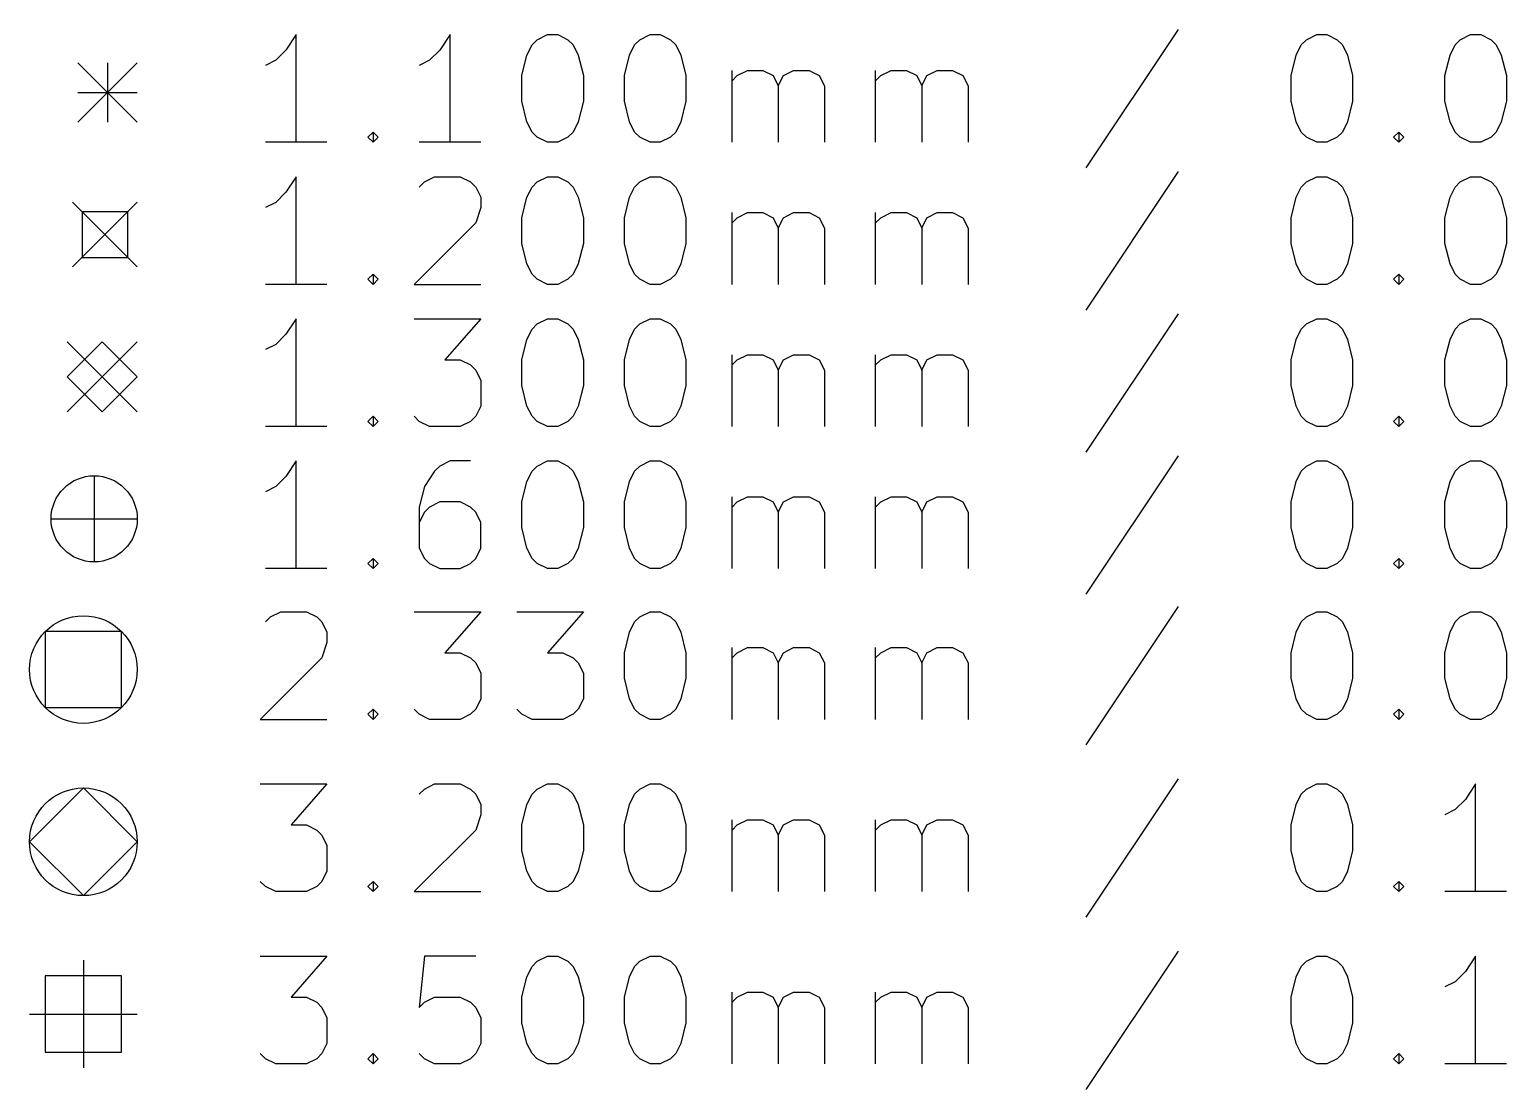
# Model space of a CAD drawing. Extents: x 92 to 190, y -138 to -18.
# Drawn here: x 91.87 to 119.3, y -137.31 to -117.62 of the extents above; entities that cross this region are included whole.
import ezdxf

# ---------------------------------------------------------------- set-up
doc = ezdxf.new("R2010")
doc.units = 0
doc.layers.add('BLACK', color=7, linetype='CONTINUOUS')

msp = doc.modelspace()

# ---------------------------------------------------------------- linework, layer by layer
at = {"layer": 'BLACK', "linetype": 'CONTINUOUS'}
for p, q in [((113.203, -117.62), (111.489, -120.191)), ((96.8224, -117.715), (96.6319, -118.001)), ((96.8224, -119.715), (96.8224, -117.715)), ((99.6795, -117.715), (99.489, -118.001)), ((99.6795, -119.715), (99.6795, -117.715)), ((101.108, -118.096), (101.203, -117.906)), ((101.203, -117.906), (101.299, -117.81)), ((101.299, -117.81), (101.489, -117.715)), ((101.489, -117.715), (101.68, -117.715)), ((101.68, -117.715), (101.87, -117.81)), ((101.87, -117.81), (101.965, -117.906)), ((101.965, -117.906), (102.06, -118.096)), ((103.013, -118.096), (103.108, -117.906)), ((103.108, -117.906), (103.203, -117.81)), ((103.203, -117.81), (103.394, -117.715)), ((103.394, -117.715), (103.584, -117.715)), ((103.584, -117.715), (103.775, -117.81)), ((103.775, -117.81), (103.87, -117.906)), ((103.87, -117.906), (103.965, -118.096)), ((115.394, -118.096), (115.489, -117.906)), ((115.489, -117.906), (115.584, -117.81)), ((115.584, -117.81), (115.775, -117.715)), ((115.775, -117.715), (115.965, -117.715)), ((115.965, -117.715), (116.156, -117.81)), ((116.156, -117.81), (116.251, -117.906)), ((116.251, -117.906), (116.346, -118.096)), ((118.251, -118.096), (118.346, -117.906)), ((118.346, -117.906), (118.441, -117.81)), ((118.441, -117.81), (118.632, -117.715)), ((118.632, -117.715), (118.822, -117.715)), ((118.822, -117.715), (119.013, -117.81)), ((119.013, -117.81), (119.108, -117.906)), ((119.108, -117.906), (119.203, -118.096)), ((96.4414, -118.191), (96.251, -118.287)), ((96.6319, -118.001), (96.4414, -118.191)), ((99.2986, -118.191), (99.1081, -118.287)), ((99.489, -118.001), (99.2986, -118.191)), ((101.013, -118.477), (101.108, -118.096)), ((102.06, -118.096), (102.156, -118.477)), ((102.918, -118.477), (103.013, -118.096)), ((103.965, -118.096), (104.06, -118.477)), ((115.299, -118.477), (115.394, -118.096)), ((116.346, -118.096), (116.441, -118.477)), ((118.156, -118.477), (118.251, -118.096)), ((119.203, -118.096), (119.299, -118.477)), ((92.77, -118.24), (93.87, -119.34)), ((93.87, -118.24), (92.77, -119.34)), ((93.32, -118.24), (93.32, -119.34)), ((101.013, -118.953), (101.013, -118.477)), ((102.156, -118.477), (102.156, -118.953)), ((102.918, -118.953), (102.918, -118.477)), ((104.06, -118.477), (104.06, -118.953)), ((104.918, -119.715), (104.918, -118.382)), ((104.918, -118.572), (105.013, -118.477)), ((105.013, -118.477), (105.203, -118.382)), ((105.203, -118.382), (105.489, -118.382)), ((105.489, -118.382), (105.68, -118.477)), ((105.68, -118.477), (105.775, -118.668)), ((105.775, -118.668), (105.87, -118.477)), ((105.87, -118.477), (106.06, -118.382)), ((106.06, -118.382), (106.346, -118.382)), ((106.346, -118.382), (106.537, -118.477)), ((106.537, -118.477), (106.632, -118.668)), ((107.584, -119.715), (107.584, -118.382)), ((107.584, -118.572), (107.68, -118.477)), ((107.68, -118.477), (107.87, -118.382)), ((107.87, -118.382), (108.156, -118.382)), ((108.156, -118.382), (108.346, -118.477)), ((108.346, -118.477), (108.441, -118.668)), ((108.441, -118.668), (108.537, -118.477)), ((108.537, -118.477), (108.727, -118.382)), ((108.727, -118.382), (109.013, -118.382)), ((109.013, -118.382), (109.203, -118.477)), ((109.203, -118.477), (109.299, -118.668)), ((115.299, -118.953), (115.299, -118.477)), ((116.441, -118.477), (116.441, -118.953)), ((118.156, -118.953), (118.156, -118.477)), ((119.299, -118.477), (119.299, -118.953)), ((105.775, -118.668), (105.775, -119.715)), ((106.632, -118.668), (106.632, -119.715)), ((108.441, -118.668), (108.441, -119.715)), ((109.299, -118.668), (109.299, -119.715)), ((92.77, -118.79), (93.87, -118.79)), ((101.108, -119.334), (101.013, -118.953)), ((102.156, -118.953), (102.06, -119.334)), ((103.013, -119.334), (102.918, -118.953)), ((104.06, -118.953), (103.965, -119.334)), ((115.394, -119.334), (115.299, -118.953)), ((116.441, -118.953), (116.346, -119.334)), ((118.251, -119.334), (118.156, -118.953)), ((119.299, -118.953), (119.203, -119.334)), ((98.1557, -119.62), (98.251, -119.525)), ((98.251, -119.525), (98.3462, -119.62)), ((98.251, -119.525), (98.251, -119.715)), ((101.203, -119.525), (101.108, -119.334)), ((101.299, -119.62), (101.203, -119.525)), ((101.965, -119.525), (101.87, -119.62)), ((102.06, -119.334), (101.965, -119.525)), ((103.108, -119.525), (103.013, -119.334)), ((103.203, -119.62), (103.108, -119.525)), ((103.87, -119.525), (103.775, -119.62)), ((103.965, -119.334), (103.87, -119.525)), ((115.489, -119.525), (115.394, -119.334)), ((115.584, -119.62), (115.489, -119.525)), ((116.251, -119.525), (116.156, -119.62)), ((116.346, -119.334), (116.251, -119.525)), ((117.203, -119.62), (117.299, -119.525)), ((117.299, -119.525), (117.394, -119.62)), ((117.299, -119.525), (117.299, -119.715)), ((118.346, -119.525), (118.251, -119.334)), ((118.441, -119.62), (118.346, -119.525)), ((119.108, -119.525), (119.013, -119.62)), ((119.203, -119.334), (119.108, -119.525)), ((97.3938, -119.715), (96.251, -119.715)), ((98.251, -119.715), (98.1557, -119.62)), ((98.3462, -119.62), (98.251, -119.715)), ((100.251, -119.715), (99.1081, -119.715)), ((101.489, -119.715), (101.299, -119.62)), ((101.68, -119.715), (101.489, -119.715)), ((101.87, -119.62), (101.68, -119.715)), ((103.394, -119.715), (103.203, -119.62)), ((103.584, -119.715), (103.394, -119.715)), ((103.775, -119.62), (103.584, -119.715)), ((115.775, -119.715), (115.584, -119.62)), ((115.965, -119.715), (115.775, -119.715)), ((116.156, -119.62), (115.965, -119.715)), ((117.299, -119.715), (117.203, -119.62)), ((117.394, -119.62), (117.299, -119.715)), ((118.632, -119.715), (118.441, -119.62)), ((118.822, -119.715), (118.632, -119.715)), ((119.013, -119.62), (118.822, -119.715)), ((96.8224, -120.355), (96.6319, -120.641)), ((96.8224, -122.355), (96.8224, -120.355)), ((99.2033, -120.45), (99.3938, -120.355)), ((99.3938, -120.355), (99.87, -120.355)), ((99.87, -120.355), (100.06, -120.45)), ((101.299, -120.45), (101.489, -120.355)), ((101.489, -120.355), (101.68, -120.355)), ((101.68, -120.355), (101.87, -120.45)), ((103.203, -120.45), (103.394, -120.355)), ((103.394, -120.355), (103.584, -120.355)), ((103.584, -120.355), (103.775, -120.45)), ((113.203, -120.26), (111.489, -122.831)), ((115.584, -120.45), (115.775, -120.355)), ((115.775, -120.355), (115.965, -120.355)), ((115.965, -120.355), (116.156, -120.45)), ((118.441, -120.45), (118.632, -120.355)), ((118.632, -120.355), (118.822, -120.355)), ((118.822, -120.355), (119.013, -120.45)), ((96.6319, -120.641), (96.4414, -120.831)), ((99.1081, -120.546), (99.2033, -120.45)), ((100.06, -120.45), (100.156, -120.546)), ((100.156, -120.546), (100.251, -120.736)), ((101.108, -120.736), (101.203, -120.546)), ((101.203, -120.546), (101.299, -120.45)), ((101.87, -120.45), (101.965, -120.546)), ((101.965, -120.546), (102.06, -120.736)), ((103.013, -120.736), (103.108, -120.546)), ((103.108, -120.546), (103.203, -120.45)), ((103.775, -120.45), (103.87, -120.546)), ((103.87, -120.546), (103.965, -120.736)), ((115.394, -120.736), (115.489, -120.546)), ((115.489, -120.546), (115.584, -120.45)), ((116.156, -120.45), (116.251, -120.546)), ((116.251, -120.546), (116.346, -120.736)), ((118.251, -120.736), (118.346, -120.546)), ((118.346, -120.546), (118.441, -120.45)), ((119.013, -120.45), (119.108, -120.546)), ((119.108, -120.546), (119.203, -120.736)), ((92.67, -120.83), (93.87, -122.03)), ((93.87, -120.83), (92.67, -122.03)), ((96.4414, -120.831), (96.251, -120.927)), ((100.251, -120.927), (100.156, -121.212)), ((100.251, -120.736), (100.251, -120.927)), ((101.013, -121.117), (101.108, -120.736)), ((102.06, -120.736), (102.156, -121.117)), ((102.918, -121.117), (103.013, -120.736)), ((103.965, -120.736), (104.06, -121.117)), ((115.299, -121.117), (115.394, -120.736)), ((116.346, -120.736), (116.441, -121.117)), ((118.156, -121.117), (118.251, -120.736)), ((119.203, -120.736), (119.299, -121.117)), ((93.6943, -121.006), (92.8457, -121.006)), ((92.8457, -121.006), (92.8457, -121.854)), ((93.6943, -121.854), (93.6943, -121.006)), ((100.156, -121.212), (99.0129, -122.355)), ((101.013, -121.593), (101.013, -121.117)), ((102.156, -121.117), (102.156, -121.593)), ((102.918, -121.593), (102.918, -121.117)), ((104.06, -121.117), (104.06, -121.593)), ((104.918, -122.355), (104.918, -121.022)), ((104.918, -121.212), (105.013, -121.117)), ((105.013, -121.117), (105.203, -121.022)), ((105.203, -121.022), (105.489, -121.022)), ((105.489, -121.022), (105.68, -121.117)), ((105.68, -121.117), (105.775, -121.308)), ((105.775, -121.308), (105.87, -121.117)), ((105.87, -121.117), (106.06, -121.022)), ((106.06, -121.022), (106.346, -121.022)), ((106.346, -121.022), (106.537, -121.117)), ((106.537, -121.117), (106.632, -121.308)), ((107.584, -122.355), (107.584, -121.022)), ((107.584, -121.212), (107.68, -121.117)), ((107.68, -121.117), (107.87, -121.022)), ((107.87, -121.022), (108.156, -121.022)), ((108.156, -121.022), (108.346, -121.117)), ((108.346, -121.117), (108.441, -121.308)), ((108.441, -121.308), (108.537, -121.117)), ((108.537, -121.117), (108.727, -121.022)), ((108.727, -121.022), (109.013, -121.022)), ((109.013, -121.022), (109.203, -121.117)), ((109.203, -121.117), (109.299, -121.308)), ((115.299, -121.593), (115.299, -121.117)), ((116.441, -121.117), (116.441, -121.593)), ((118.156, -121.593), (118.156, -121.117)), ((119.299, -121.117), (119.299, -121.593)), ((105.775, -121.308), (105.775, -122.355)), ((106.632, -121.308), (106.632, -122.355)), ((108.441, -121.308), (108.441, -122.355)), ((109.299, -121.308), (109.299, -122.355)), ((101.108, -121.974), (101.013, -121.593)), ((102.156, -121.593), (102.06, -121.974)), ((103.013, -121.974), (102.918, -121.593)), ((104.06, -121.593), (103.965, -121.974)), ((115.394, -121.974), (115.299, -121.593)), ((116.441, -121.593), (116.346, -121.974)), ((118.251, -121.974), (118.156, -121.593)), ((119.299, -121.593), (119.203, -121.974)), ((92.8457, -121.854), (93.6943, -121.854)), ((101.203, -122.165), (101.108, -121.974)), ((102.06, -121.974), (101.965, -122.165)), ((103.108, -122.165), (103.013, -121.974)), ((103.965, -121.974), (103.87, -122.165)), ((115.489, -122.165), (115.394, -121.974)), ((116.346, -121.974), (116.251, -122.165)), ((118.346, -122.165), (118.251, -121.974)), ((119.203, -121.974), (119.108, -122.165)), ((98.1557, -122.26), (98.251, -122.165)), ((98.251, -122.355), (98.1557, -122.26)), ((98.251, -122.165), (98.3462, -122.26)), ((98.251, -122.165), (98.251, -122.355)), ((98.3462, -122.26), (98.251, -122.355)), ((101.299, -122.26), (101.203, -122.165)), ((101.489, -122.355), (101.299, -122.26)), ((101.87, -122.26), (101.68, -122.355)), ((101.965, -122.165), (101.87, -122.26)), ((103.203, -122.26), (103.108, -122.165)), ((103.394, -122.355), (103.203, -122.26)), ((103.775, -122.26), (103.584, -122.355)), ((103.87, -122.165), (103.775, -122.26)), ((115.584, -122.26), (115.489, -122.165)), ((115.775, -122.355), (115.584, -122.26)), ((116.156, -122.26), (115.965, -122.355)), ((116.251, -122.165), (116.156, -122.26)), ((117.203, -122.26), (117.299, -122.165)), ((117.299, -122.355), (117.203, -122.26)), ((117.299, -122.165), (117.394, -122.26)), ((117.299, -122.165), (117.299, -122.355)), ((117.394, -122.26), (117.299, -122.355)), ((118.441, -122.26), (118.346, -122.165)), ((118.632, -122.355), (118.441, -122.26)), ((119.013, -122.26), (118.822, -122.355)), ((119.108, -122.165), (119.013, -122.26)), ((97.3938, -122.355), (96.251, -122.355)), ((99.0129, -122.355), (100.251, -122.355)), ((101.68, -122.355), (101.489, -122.355)), ((103.584, -122.355), (103.394, -122.355)), ((115.965, -122.355), (115.775, -122.355)), ((118.822, -122.355), (118.632, -122.355)), ((96.8224, -122.995), (96.6319, -123.281)), ((96.8224, -124.995), (96.8224, -122.995)), ((99.0129, -122.995), (100.251, -122.995)), ((100.251, -122.995), (99.5843, -123.757)), ((101.203, -123.186), (101.299, -123.09)), ((101.299, -123.09), (101.489, -122.995)), ((101.489, -122.995), (101.68, -122.995)), ((101.68, -122.995), (101.87, -123.09)), ((101.87, -123.09), (101.965, -123.186)), ((103.108, -123.186), (103.203, -123.09)), ((103.203, -123.09), (103.394, -122.995)), ((103.394, -122.995), (103.584, -122.995)), ((103.584, -122.995), (103.775, -123.09)), ((103.775, -123.09), (103.87, -123.186)), ((113.203, -122.9), (111.489, -125.471)), ((115.489, -123.186), (115.584, -123.09)), ((115.584, -123.09), (115.775, -122.995)), ((115.775, -122.995), (115.965, -122.995)), ((115.965, -122.995), (116.156, -123.09)), ((116.156, -123.09), (116.251, -123.186)), ((118.346, -123.186), (118.441, -123.09)), ((118.441, -123.09), (118.632, -122.995)), ((118.632, -122.995), (118.822, -122.995)), ((118.822, -122.995), (119.013, -123.09)), ((119.013, -123.09), (119.108, -123.186)), ((92.57, -123.42), (93.87, -124.72)), ((93.87, -123.42), (92.57, -124.72)), ((93.22, -123.42), (92.57, -124.07)), ((93.87, -124.07), (93.22, -123.42)), ((96.6319, -123.281), (96.4414, -123.471)), ((101.013, -123.757), (101.108, -123.376)), ((101.108, -123.376), (101.203, -123.186)), ((101.965, -123.186), (102.06, -123.376)), ((102.06, -123.376), (102.156, -123.757)), ((102.918, -123.757), (103.013, -123.376)), ((103.013, -123.376), (103.108, -123.186)), ((103.87, -123.186), (103.965, -123.376)), ((103.965, -123.376), (104.06, -123.757)), ((115.299, -123.757), (115.394, -123.376)), ((115.394, -123.376), (115.489, -123.186)), ((116.251, -123.186), (116.346, -123.376)), ((116.346, -123.376), (116.441, -123.757)), ((118.156, -123.757), (118.251, -123.376)), ((118.251, -123.376), (118.346, -123.186)), ((119.108, -123.186), (119.203, -123.376)), ((119.203, -123.376), (119.299, -123.757)), ((96.4414, -123.471), (96.251, -123.567)), ((104.918, -124.995), (104.918, -123.662)), ((105.013, -123.757), (105.203, -123.662)), ((105.203, -123.662), (105.489, -123.662)), ((105.489, -123.662), (105.68, -123.757)), ((105.87, -123.757), (106.06, -123.662)), ((106.06, -123.662), (106.346, -123.662)), ((106.346, -123.662), (106.537, -123.757)), ((107.584, -124.995), (107.584, -123.662)), ((107.68, -123.757), (107.87, -123.662)), ((107.87, -123.662), (108.156, -123.662)), ((108.156, -123.662), (108.346, -123.757)), ((108.537, -123.757), (108.727, -123.662)), ((108.727, -123.662), (109.013, -123.662)), ((109.013, -123.662), (109.203, -123.757)), ((99.5843, -123.757), (99.87, -123.757)), ((99.87, -123.757), (100.06, -123.852)), ((100.06, -123.852), (100.156, -123.948)), ((100.156, -123.948), (100.251, -124.138)), ((101.013, -124.233), (101.013, -123.757)), ((102.156, -123.757), (102.156, -124.233)), ((102.918, -124.233), (102.918, -123.757)), ((104.06, -123.757), (104.06, -124.233)), ((104.918, -123.852), (105.013, -123.757)), ((105.68, -123.757), (105.775, -123.948)), ((105.775, -123.948), (105.87, -123.757)), ((105.775, -123.948), (105.775, -124.995)), ((106.537, -123.757), (106.632, -123.948)), ((106.632, -123.948), (106.632, -124.995)), ((107.584, -123.852), (107.68, -123.757)), ((108.346, -123.757), (108.441, -123.948)), ((108.441, -123.948), (108.537, -123.757)), ((108.441, -123.948), (108.441, -124.995)), ((109.203, -123.757), (109.299, -123.948)), ((109.299, -123.948), (109.299, -124.995)), ((115.299, -124.233), (115.299, -123.757)), ((116.441, -123.757), (116.441, -124.233)), ((118.156, -124.233), (118.156, -123.757)), ((119.299, -123.757), (119.299, -124.233)), ((92.57, -124.07), (93.22, -124.72)), ((93.22, -124.72), (93.87, -124.07)), ((100.251, -124.138), (100.251, -124.614)), ((101.108, -124.614), (101.013, -124.233)), ((102.156, -124.233), (102.06, -124.614)), ((103.013, -124.614), (102.918, -124.233)), ((104.06, -124.233), (103.965, -124.614)), ((115.394, -124.614), (115.299, -124.233)), ((116.441, -124.233), (116.346, -124.614)), ((118.251, -124.614), (118.156, -124.233)), ((119.299, -124.233), (119.203, -124.614)), ((100.251, -124.614), (100.156, -124.805)), ((101.203, -124.805), (101.108, -124.614)), ((102.06, -124.614), (101.965, -124.805)), ((103.108, -124.805), (103.013, -124.614)), ((103.965, -124.614), (103.87, -124.805)), ((115.489, -124.805), (115.394, -124.614)), ((116.346, -124.614), (116.251, -124.805)), ((118.346, -124.805), (118.251, -124.614)), ((119.203, -124.614), (119.108, -124.805)), ((97.3938, -124.995), (96.251, -124.995)), ((98.1557, -124.9), (98.251, -124.805)), ((98.251, -124.995), (98.1557, -124.9)), ((98.251, -124.805), (98.3462, -124.9)), ((98.251, -124.805), (98.251, -124.995)), ((98.3462, -124.9), (98.251, -124.995)), ((99.1081, -124.9), (99.0129, -124.805)), ((99.2986, -124.995), (99.1081, -124.9)), ((99.87, -124.995), (99.2986, -124.995)), ((100.06, -124.9), (99.87, -124.995)), ((100.156, -124.805), (100.06, -124.9)), ((101.299, -124.9), (101.203, -124.805)), ((101.489, -124.995), (101.299, -124.9)), ((101.68, -124.995), (101.489, -124.995)), ((101.87, -124.9), (101.68, -124.995)), ((101.965, -124.805), (101.87, -124.9)), ((103.203, -124.9), (103.108, -124.805)), ((103.394, -124.995), (103.203, -124.9)), ((103.584, -124.995), (103.394, -124.995)), ((103.775, -124.9), (103.584, -124.995)), ((103.87, -124.805), (103.775, -124.9)), ((115.584, -124.9), (115.489, -124.805)), ((115.775, -124.995), (115.584, -124.9)), ((115.965, -124.995), (115.775, -124.995)), ((116.156, -124.9), (115.965, -124.995)), ((116.251, -124.805), (116.156, -124.9)), ((117.203, -124.9), (117.299, -124.805)), ((117.299, -124.995), (117.203, -124.9)), ((117.299, -124.805), (117.394, -124.9)), ((117.299, -124.805), (117.299, -124.995)), ((117.394, -124.9), (117.299, -124.995)), ((118.441, -124.9), (118.346, -124.805)), ((118.632, -124.995), (118.441, -124.9)), ((118.822, -124.995), (118.632, -124.995)), ((119.013, -124.9), (118.822, -124.995)), ((119.108, -124.805), (119.013, -124.9)), ((113.203, -125.54), (111.489, -128.111)), ((96.8224, -125.635), (96.6319, -125.921)), ((96.8224, -127.635), (96.8224, -125.635)), ((99.3938, -125.826), (99.2033, -126.111)), ((99.489, -125.73), (99.3938, -125.826)), ((99.6795, -125.635), (99.489, -125.73)), ((100.06, -125.635), (99.6795, -125.635)), ((101.108, -126.016), (101.203, -125.826)), ((101.203, -125.826), (101.299, -125.73)), ((101.299, -125.73), (101.489, -125.635)), ((101.489, -125.635), (101.68, -125.635)), ((101.68, -125.635), (101.87, -125.73)), ((101.87, -125.73), (101.965, -125.826)), ((101.965, -125.826), (102.06, -126.016)), ((103.013, -126.016), (103.108, -125.826)), ((103.108, -125.826), (103.203, -125.73)), ((103.203, -125.73), (103.394, -125.635)), ((103.394, -125.635), (103.584, -125.635)), ((103.584, -125.635), (103.775, -125.73)), ((103.775, -125.73), (103.87, -125.826)), ((103.87, -125.826), (103.965, -126.016)), ((115.394, -126.016), (115.489, -125.826)), ((115.489, -125.826), (115.584, -125.73)), ((115.584, -125.73), (115.775, -125.635)), ((115.775, -125.635), (115.965, -125.635)), ((115.965, -125.635), (116.156, -125.73)), ((116.156, -125.73), (116.251, -125.826)), ((116.251, -125.826), (116.346, -126.016)), ((118.251, -126.016), (118.346, -125.826)), ((118.346, -125.826), (118.441, -125.73)), ((118.441, -125.73), (118.632, -125.635)), ((118.632, -125.635), (118.822, -125.635)), ((118.822, -125.635), (119.013, -125.73)), ((119.013, -125.73), (119.108, -125.826)), ((119.108, -125.826), (119.203, -126.016)), ((93.07, -125.91), (93.07, -127.51)), ((96.4414, -126.111), (96.251, -126.207)), ((96.6319, -125.921), (96.4414, -126.111)), ((99.2033, -126.111), (99.1081, -126.492)), ((101.013, -126.397), (101.108, -126.016)), ((102.06, -126.016), (102.156, -126.397)), ((102.918, -126.397), (103.013, -126.016)), ((103.965, -126.016), (104.06, -126.397)), ((115.299, -126.397), (115.394, -126.016)), ((116.346, -126.016), (116.441, -126.397)), ((118.156, -126.397), (118.251, -126.016)), ((119.203, -126.016), (119.299, -126.397)), ((99.489, -126.397), (99.2986, -126.492)), ((99.87, -126.397), (99.489, -126.397)), ((100.06, -126.492), (99.87, -126.397)), ((101.013, -126.873), (101.013, -126.397)), ((102.156, -126.397), (102.156, -126.873)), ((102.918, -126.873), (102.918, -126.397)), ((104.06, -126.397), (104.06, -126.873)), ((104.918, -127.635), (104.918, -126.302)), ((104.918, -126.492), (105.013, -126.397)), ((105.013, -126.397), (105.203, -126.302)), ((105.203, -126.302), (105.489, -126.302)), ((105.489, -126.302), (105.68, -126.397)), ((105.68, -126.397), (105.775, -126.588)), ((105.775, -126.588), (105.87, -126.397)), ((105.87, -126.397), (106.06, -126.302)), ((106.06, -126.302), (106.346, -126.302)), ((106.346, -126.302), (106.537, -126.397)), ((106.537, -126.397), (106.632, -126.588)), ((107.584, -127.635), (107.584, -126.302)), ((107.584, -126.492), (107.68, -126.397)), ((107.68, -126.397), (107.87, -126.302)), ((107.87, -126.302), (108.156, -126.302)), ((108.156, -126.302), (108.346, -126.397)), ((108.346, -126.397), (108.441, -126.588)), ((108.441, -126.588), (108.537, -126.397)), ((108.537, -126.397), (108.727, -126.302)), ((108.727, -126.302), (109.013, -126.302)), ((109.013, -126.302), (109.203, -126.397)), ((109.203, -126.397), (109.299, -126.588)), ((115.299, -126.873), (115.299, -126.397)), ((116.441, -126.397), (116.441, -126.873)), ((118.156, -126.873), (118.156, -126.397)), ((119.299, -126.397), (119.299, -126.873)), ((92.27, -126.71), (93.87, -126.71)), ((99.1081, -126.492), (99.1081, -127.254)), ((99.2033, -126.588), (99.1081, -126.778)), ((99.2986, -126.492), (99.2033, -126.588)), ((100.156, -126.588), (100.06, -126.492)), ((100.251, -126.778), (100.156, -126.588)), ((105.775, -126.588), (105.775, -127.635)), ((106.632, -126.588), (106.632, -127.635)), ((108.441, -126.588), (108.441, -127.635)), ((109.299, -126.588), (109.299, -127.635)), ((100.251, -127.254), (100.251, -126.778)), ((101.108, -127.254), (101.013, -126.873)), ((102.156, -126.873), (102.06, -127.254)), ((103.013, -127.254), (102.918, -126.873)), ((104.06, -126.873), (103.965, -127.254)), ((115.394, -127.254), (115.299, -126.873)), ((116.441, -126.873), (116.346, -127.254)), ((118.251, -127.254), (118.156, -126.873)), ((119.299, -126.873), (119.203, -127.254)), ((99.1081, -127.254), (99.2033, -127.445)), ((100.156, -127.445), (100.251, -127.254)), ((101.203, -127.445), (101.108, -127.254)), ((102.06, -127.254), (101.965, -127.445)), ((103.108, -127.445), (103.013, -127.254)), ((103.965, -127.254), (103.87, -127.445)), ((115.489, -127.445), (115.394, -127.254)), ((116.346, -127.254), (116.251, -127.445)), ((118.346, -127.445), (118.251, -127.254)), ((119.203, -127.254), (119.108, -127.445)), ((98.1557, -127.54), (98.251, -127.445)), ((98.251, -127.635), (98.1557, -127.54)), ((98.251, -127.445), (98.3462, -127.54)), ((98.251, -127.445), (98.251, -127.635)), ((98.3462, -127.54), (98.251, -127.635)), ((99.2033, -127.445), (99.2986, -127.54)), ((99.2986, -127.54), (99.489, -127.635)), ((99.87, -127.635), (100.06, -127.54)), ((100.06, -127.54), (100.156, -127.445)), ((101.299, -127.54), (101.203, -127.445)), ((101.489, -127.635), (101.299, -127.54)), ((101.87, -127.54), (101.68, -127.635)), ((101.965, -127.445), (101.87, -127.54)), ((103.203, -127.54), (103.108, -127.445)), ((103.394, -127.635), (103.203, -127.54)), ((103.775, -127.54), (103.584, -127.635)), ((103.87, -127.445), (103.775, -127.54)), ((115.584, -127.54), (115.489, -127.445)), ((115.775, -127.635), (115.584, -127.54)), ((116.156, -127.54), (115.965, -127.635)), ((116.251, -127.445), (116.156, -127.54)), ((117.203, -127.54), (117.299, -127.445)), ((117.299, -127.635), (117.203, -127.54)), ((117.299, -127.445), (117.394, -127.54)), ((117.299, -127.445), (117.299, -127.635)), ((117.394, -127.54), (117.299, -127.635)), ((118.441, -127.54), (118.346, -127.445)), ((118.632, -127.635), (118.441, -127.54)), ((119.013, -127.54), (118.822, -127.635)), ((119.108, -127.445), (119.013, -127.54)), ((97.3938, -127.635), (96.251, -127.635)), ((99.489, -127.635), (99.87, -127.635)), ((101.68, -127.635), (101.489, -127.635)), ((103.584, -127.635), (103.394, -127.635)), ((115.965, -127.635), (115.775, -127.635)), ((118.822, -127.635), (118.632, -127.635)), ((113.203, -128.34), (111.489, -130.911)), ((96.251, -128.626), (96.3462, -128.53)), ((96.3462, -128.53), (96.5367, -128.435)), ((96.5367, -128.435), (97.0129, -128.435)), ((97.0129, -128.435), (97.2033, -128.53)), ((97.2033, -128.53), (97.2986, -128.626)), ((97.2986, -128.626), (97.3938, -128.816)), ((99.0129, -128.435), (100.251, -128.435)), ((100.251, -128.435), (99.5843, -129.197)), ((100.918, -128.435), (102.156, -128.435)), ((102.156, -128.435), (101.489, -129.197)), ((103.013, -128.816), (103.108, -128.626)), ((103.108, -128.626), (103.203, -128.53)), ((103.203, -128.53), (103.394, -128.435)), ((103.394, -128.435), (103.584, -128.435)), ((103.584, -128.435), (103.775, -128.53)), ((103.775, -128.53), (103.87, -128.626)), ((103.87, -128.626), (103.965, -128.816)), ((115.394, -128.816), (115.489, -128.626)), ((115.489, -128.626), (115.584, -128.53)), ((115.584, -128.53), (115.775, -128.435)), ((115.775, -128.435), (115.965, -128.435)), ((115.965, -128.435), (116.156, -128.53)), ((116.156, -128.53), (116.251, -128.626)), ((116.251, -128.626), (116.346, -128.816)), ((118.251, -128.816), (118.346, -128.626)), ((118.346, -128.626), (118.441, -128.53)), ((118.441, -128.53), (118.632, -128.435)), ((118.632, -128.435), (118.822, -128.435)), ((118.822, -128.435), (119.013, -128.53)), ((119.013, -128.53), (119.108, -128.626)), ((119.108, -128.626), (119.203, -128.816)), ((93.5771, -128.803), (92.1629, -128.803)), ((92.1629, -128.803), (92.1629, -130.217)), ((93.5771, -130.217), (93.5771, -128.803)), ((97.3938, -128.816), (97.3938, -129.007)), ((102.918, -129.197), (103.013, -128.816)), ((103.965, -128.816), (104.06, -129.197)), ((115.299, -129.197), (115.394, -128.816)), ((116.346, -128.816), (116.441, -129.197)), ((118.156, -129.197), (118.251, -128.816)), ((119.203, -128.816), (119.299, -129.197)), ((97.3938, -129.007), (97.2986, -129.292)), ((104.918, -130.435), (104.918, -129.102)), ((105.013, -129.197), (105.203, -129.102)), ((105.203, -129.102), (105.489, -129.102)), ((105.489, -129.102), (105.68, -129.197)), ((105.87, -129.197), (106.06, -129.102)), ((106.06, -129.102), (106.346, -129.102)), ((106.346, -129.102), (106.537, -129.197)), ((107.584, -130.435), (107.584, -129.102)), ((107.68, -129.197), (107.87, -129.102)), ((107.87, -129.102), (108.156, -129.102)), ((108.156, -129.102), (108.346, -129.197)), ((108.537, -129.197), (108.727, -129.102)), ((108.727, -129.102), (109.013, -129.102)), ((109.013, -129.102), (109.203, -129.197)), ((97.2986, -129.292), (96.1557, -130.435)), ((99.5843, -129.197), (99.87, -129.197)), ((99.87, -129.197), (100.06, -129.292)), ((100.06, -129.292), (100.156, -129.388)), ((100.156, -129.388), (100.251, -129.578)), ((101.489, -129.197), (101.775, -129.197)), ((101.775, -129.197), (101.965, -129.292)), ((101.965, -129.292), (102.06, -129.388)), ((102.06, -129.388), (102.156, -129.578)), ((102.918, -129.673), (102.918, -129.197)), ((104.06, -129.197), (104.06, -129.673)), ((104.918, -129.292), (105.013, -129.197)), ((105.68, -129.197), (105.775, -129.388)), ((105.775, -129.388), (105.87, -129.197)), ((105.775, -129.388), (105.775, -130.435)), ((106.537, -129.197), (106.632, -129.388)), ((106.632, -129.388), (106.632, -130.435)), ((107.584, -129.292), (107.68, -129.197)), ((108.346, -129.197), (108.441, -129.388)), ((108.441, -129.388), (108.537, -129.197)), ((108.441, -129.388), (108.441, -130.435)), ((109.203, -129.197), (109.299, -129.388)), ((109.299, -129.388), (109.299, -130.435)), ((115.299, -129.673), (115.299, -129.197)), ((116.441, -129.197), (116.441, -129.673)), ((118.156, -129.673), (118.156, -129.197)), ((119.299, -129.197), (119.299, -129.673)), ((100.251, -129.578), (100.251, -130.054)), ((102.156, -129.578), (102.156, -130.054)), ((103.013, -130.054), (102.918, -129.673)), ((104.06, -129.673), (103.965, -130.054)), ((115.394, -130.054), (115.299, -129.673)), ((116.441, -129.673), (116.346, -130.054)), ((118.251, -130.054), (118.156, -129.673)), ((119.299, -129.673), (119.203, -130.054)), ((92.1629, -130.217), (93.5771, -130.217)), ((98.1557, -130.34), (98.251, -130.245)), ((98.251, -130.245), (98.3462, -130.34)), ((98.251, -130.245), (98.251, -130.435)), ((99.1081, -130.34), (99.0129, -130.245)), ((100.156, -130.245), (100.06, -130.34)), ((100.251, -130.054), (100.156, -130.245)), ((101.013, -130.34), (100.918, -130.245)), ((102.06, -130.245), (101.965, -130.34)), ((102.156, -130.054), (102.06, -130.245)), ((103.108, -130.245), (103.013, -130.054)), ((103.203, -130.34), (103.108, -130.245)), ((103.87, -130.245), (103.775, -130.34)), ((103.965, -130.054), (103.87, -130.245)), ((115.489, -130.245), (115.394, -130.054)), ((115.584, -130.34), (115.489, -130.245)), ((116.251, -130.245), (116.156, -130.34)), ((116.346, -130.054), (116.251, -130.245)), ((117.203, -130.34), (117.299, -130.245)), ((117.299, -130.245), (117.394, -130.34)), ((117.299, -130.245), (117.299, -130.435)), ((118.346, -130.245), (118.251, -130.054)), ((118.441, -130.34), (118.346, -130.245)), ((119.108, -130.245), (119.013, -130.34)), ((119.203, -130.054), (119.108, -130.245)), ((96.1557, -130.435), (97.3938, -130.435)), ((98.251, -130.435), (98.1557, -130.34)), ((98.3462, -130.34), (98.251, -130.435)), ((99.2986, -130.435), (99.1081, -130.34)), ((99.87, -130.435), (99.2986, -130.435)), ((100.06, -130.34), (99.87, -130.435)), ((101.203, -130.435), (101.013, -130.34)), ((101.775, -130.435), (101.203, -130.435)), ((101.965, -130.34), (101.775, -130.435)), ((103.394, -130.435), (103.203, -130.34)), ((103.584, -130.435), (103.394, -130.435)), ((103.775, -130.34), (103.584, -130.435)), ((115.775, -130.435), (115.584, -130.34)), ((115.965, -130.435), (115.775, -130.435)), ((116.156, -130.34), (115.965, -130.435)), ((117.299, -130.435), (117.203, -130.34)), ((117.394, -130.34), (117.299, -130.435)), ((118.632, -130.435), (118.441, -130.34)), ((118.822, -130.435), (118.632, -130.435)), ((119.013, -130.34), (118.822, -130.435)), ((96.1557, -131.635), (97.3938, -131.635)), ((97.3938, -131.635), (96.7271, -132.397)), ((99.2033, -131.73), (99.3938, -131.635)), ((99.3938, -131.635), (99.87, -131.635)), ((99.87, -131.635), (100.06, -131.73)), ((101.299, -131.73), (101.489, -131.635)), ((101.489, -131.635), (101.68, -131.635)), ((101.68, -131.635), (101.87, -131.73)), ((103.203, -131.73), (103.394, -131.635)), ((103.394, -131.635), (103.584, -131.635)), ((103.584, -131.635), (103.775, -131.73)), ((113.203, -131.54), (111.489, -134.111)), ((115.584, -131.73), (115.775, -131.635)), ((115.775, -131.635), (115.965, -131.635)), ((115.965, -131.635), (116.156, -131.73)), ((118.727, -131.635), (118.537, -131.921)), ((118.727, -133.635), (118.727, -131.635)), ((92.87, -131.71), (91.87, -132.71)), ((93.87, -132.71), (92.87, -131.71)), ((99.1081, -131.826), (99.2033, -131.73)), ((100.06, -131.73), (100.156, -131.826)), ((100.156, -131.826), (100.251, -132.016)), ((101.108, -132.016), (101.203, -131.826)), ((101.203, -131.826), (101.299, -131.73)), ((101.87, -131.73), (101.965, -131.826)), ((101.965, -131.826), (102.06, -132.016)), ((103.013, -132.016), (103.108, -131.826)), ((103.108, -131.826), (103.203, -131.73)), ((103.775, -131.73), (103.87, -131.826)), ((103.87, -131.826), (103.965, -132.016)), ((115.394, -132.016), (115.489, -131.826)), ((115.489, -131.826), (115.584, -131.73)), ((116.156, -131.73), (116.251, -131.826)), ((116.251, -131.826), (116.346, -132.016)), ((118.537, -131.921), (118.346, -132.111)), ((100.251, -132.207), (100.156, -132.492)), ((100.251, -132.016), (100.251, -132.207)), ((101.013, -132.397), (101.108, -132.016)), ((102.06, -132.016), (102.156, -132.397)), ((102.918, -132.397), (103.013, -132.016)), ((103.965, -132.016), (104.06, -132.397)), ((115.299, -132.397), (115.394, -132.016)), ((116.346, -132.016), (116.441, -132.397)), ((118.346, -132.111), (118.156, -132.207)), ((96.7271, -132.397), (97.0129, -132.397)), ((97.0129, -132.397), (97.2033, -132.492)), ((101.013, -132.873), (101.013, -132.397)), ((102.156, -132.397), (102.156, -132.873)), ((102.918, -132.873), (102.918, -132.397)), ((104.06, -132.397), (104.06, -132.873)), ((104.918, -133.635), (104.918, -132.302)), ((104.918, -132.492), (105.013, -132.397)), ((105.013, -132.397), (105.203, -132.302)), ((105.203, -132.302), (105.489, -132.302)), ((105.489, -132.302), (105.68, -132.397)), ((105.68, -132.397), (105.775, -132.588)), ((105.775, -132.588), (105.87, -132.397)), ((105.87, -132.397), (106.06, -132.302)), ((106.06, -132.302), (106.346, -132.302)), ((106.346, -132.302), (106.537, -132.397)), ((106.537, -132.397), (106.632, -132.588)), ((107.584, -133.635), (107.584, -132.302)), ((107.584, -132.492), (107.68, -132.397)), ((107.68, -132.397), (107.87, -132.302)), ((107.87, -132.302), (108.156, -132.302)), ((108.156, -132.302), (108.346, -132.397)), ((108.346, -132.397), (108.441, -132.588)), ((108.441, -132.588), (108.537, -132.397)), ((108.537, -132.397), (108.727, -132.302)), ((108.727, -132.302), (109.013, -132.302)), ((109.013, -132.302), (109.203, -132.397)), ((109.203, -132.397), (109.299, -132.588)), ((115.299, -132.873), (115.299, -132.397)), ((116.441, -132.397), (116.441, -132.873)), ((91.87, -132.71), (92.87, -133.71)), ((92.87, -133.71), (93.87, -132.71)), ((97.2033, -132.492), (97.2986, -132.588)), ((97.2986, -132.588), (97.3938, -132.778)), ((100.156, -132.492), (99.0129, -133.635)), ((105.775, -132.588), (105.775, -133.635)), ((106.632, -132.588), (106.632, -133.635)), ((108.441, -132.588), (108.441, -133.635)), ((109.299, -132.588), (109.299, -133.635)), ((97.3938, -132.778), (97.3938, -133.254)), ((101.108, -133.254), (101.013, -132.873)), ((102.156, -132.873), (102.06, -133.254)), ((103.013, -133.254), (102.918, -132.873)), ((104.06, -132.873), (103.965, -133.254)), ((115.394, -133.254), (115.299, -132.873)), ((116.441, -132.873), (116.346, -133.254)), ((97.3938, -133.254), (97.2986, -133.445)), ((101.203, -133.445), (101.108, -133.254)), ((102.06, -133.254), (101.965, -133.445)), ((103.108, -133.445), (103.013, -133.254)), ((103.965, -133.254), (103.87, -133.445)), ((115.489, -133.445), (115.394, -133.254)), ((116.346, -133.254), (116.251, -133.445)), ((96.251, -133.54), (96.1557, -133.445)), ((96.4414, -133.635), (96.251, -133.54)), ((97.2033, -133.54), (97.0129, -133.635)), ((97.2986, -133.445), (97.2033, -133.54)), ((98.1557, -133.54), (98.251, -133.445)), ((98.251, -133.635), (98.1557, -133.54)), ((98.251, -133.445), (98.3462, -133.54)), ((98.251, -133.445), (98.251, -133.635)), ((98.3462, -133.54), (98.251, -133.635)), ((101.299, -133.54), (101.203, -133.445)), ((101.489, -133.635), (101.299, -133.54)), ((101.87, -133.54), (101.68, -133.635)), ((101.965, -133.445), (101.87, -133.54)), ((103.203, -133.54), (103.108, -133.445)), ((103.394, -133.635), (103.203, -133.54)), ((103.775, -133.54), (103.584, -133.635)), ((103.87, -133.445), (103.775, -133.54)), ((115.584, -133.54), (115.489, -133.445)), ((115.775, -133.635), (115.584, -133.54)), ((116.156, -133.54), (115.965, -133.635)), ((116.251, -133.445), (116.156, -133.54)), ((117.203, -133.54), (117.299, -133.445)), ((117.299, -133.635), (117.203, -133.54)), ((117.299, -133.445), (117.394, -133.54)), ((117.299, -133.445), (117.299, -133.635)), ((117.394, -133.54), (117.299, -133.635)), ((97.0129, -133.635), (96.4414, -133.635)), ((99.0129, -133.635), (100.251, -133.635)), ((101.68, -133.635), (101.489, -133.635)), ((103.584, -133.635), (103.394, -133.635)), ((115.965, -133.635), (115.775, -133.635)), ((119.299, -133.635), (118.156, -133.635)), ((92.87, -134.91), (92.87, -136.91)), ((96.1557, -134.835), (97.3938, -134.835)), ((97.3938, -134.835), (96.7271, -135.597)), ((99.2033, -134.835), (99.1081, -135.788)), ((100.156, -134.835), (99.2033, -134.835)), ((101.203, -135.026), (101.299, -134.93)), ((101.299, -134.93), (101.489, -134.835)), ((101.489, -134.835), (101.68, -134.835)), ((101.68, -134.835), (101.87, -134.93)), ((101.87, -134.93), (101.965, -135.026)), ((103.108, -135.026), (103.203, -134.93)), ((103.203, -134.93), (103.394, -134.835)), ((103.394, -134.835), (103.584, -134.835)), ((103.584, -134.835), (103.775, -134.93)), ((103.775, -134.93), (103.87, -135.026)), ((113.203, -134.74), (111.489, -137.311)), ((115.489, -135.026), (115.584, -134.93)), ((115.584, -134.93), (115.775, -134.835)), ((115.775, -134.835), (115.965, -134.835)), ((115.965, -134.835), (116.156, -134.93)), ((116.156, -134.93), (116.251, -135.026)), ((118.727, -134.835), (118.537, -135.121)), ((118.727, -136.835), (118.727, -134.835)), ((93.5771, -135.203), (92.1629, -135.203)), ((92.1629, -135.203), (92.1629, -136.617)), ((93.5771, -136.617), (93.5771, -135.203)), ((101.013, -135.597), (101.108, -135.216)), ((101.108, -135.216), (101.203, -135.026)), ((101.965, -135.026), (102.06, -135.216)), ((102.06, -135.216), (102.156, -135.597)), ((102.918, -135.597), (103.013, -135.216)), ((103.013, -135.216), (103.108, -135.026)), ((103.87, -135.026), (103.965, -135.216)), ((103.965, -135.216), (104.06, -135.597)), ((115.299, -135.597), (115.394, -135.216)), ((115.394, -135.216), (115.489, -135.026)), ((116.251, -135.026), (116.346, -135.216)), ((116.346, -135.216), (116.441, -135.597)), ((118.537, -135.121), (118.346, -135.311)), ((118.346, -135.311), (118.156, -135.407)), ((96.7271, -135.597), (97.0129, -135.597)), ((97.0129, -135.597), (97.2033, -135.692)), ((97.2033, -135.692), (97.2986, -135.788)), ((99.1081, -135.788), (99.2033, -135.692)), ((99.2033, -135.692), (99.3938, -135.597)), ((99.3938, -135.597), (99.87, -135.597)), ((99.87, -135.597), (100.06, -135.692)), ((100.06, -135.692), (100.156, -135.788)), ((101.013, -136.073), (101.013, -135.597)), ((102.156, -135.597), (102.156, -136.073)), ((102.918, -136.073), (102.918, -135.597)), ((104.06, -135.597), (104.06, -136.073)), ((104.918, -136.835), (104.918, -135.502)), ((104.918, -135.692), (105.013, -135.597)), ((105.013, -135.597), (105.203, -135.502)), ((105.203, -135.502), (105.489, -135.502)), ((105.489, -135.502), (105.68, -135.597)), ((105.68, -135.597), (105.775, -135.788)), ((105.775, -135.788), (105.87, -135.597)), ((105.87, -135.597), (106.06, -135.502)), ((106.06, -135.502), (106.346, -135.502)), ((106.346, -135.502), (106.537, -135.597)), ((106.537, -135.597), (106.632, -135.788)), ((107.584, -136.835), (107.584, -135.502)), ((107.584, -135.692), (107.68, -135.597)), ((107.68, -135.597), (107.87, -135.502)), ((107.87, -135.502), (108.156, -135.502)), ((108.156, -135.502), (108.346, -135.597)), ((108.346, -135.597), (108.441, -135.788)), ((108.441, -135.788), (108.537, -135.597)), ((108.537, -135.597), (108.727, -135.502)), ((108.727, -135.502), (109.013, -135.502)), ((109.013, -135.502), (109.203, -135.597)), ((109.203, -135.597), (109.299, -135.788)), ((115.299, -136.073), (115.299, -135.597)), ((116.441, -135.597), (116.441, -136.073)), ((91.87, -135.91), (93.87, -135.91)), ((97.2986, -135.788), (97.3938, -135.978)), ((97.3938, -135.978), (97.3938, -136.454)), ((100.156, -135.788), (100.251, -135.978)), ((100.251, -135.978), (100.251, -136.454)), ((105.775, -135.788), (105.775, -136.835)), ((106.632, -135.788), (106.632, -136.835)), ((108.441, -135.788), (108.441, -136.835)), ((109.299, -135.788), (109.299, -136.835)), ((101.108, -136.454), (101.013, -136.073)), ((102.156, -136.073), (102.06, -136.454)), ((103.013, -136.454), (102.918, -136.073)), ((104.06, -136.073), (103.965, -136.454)), ((115.394, -136.454), (115.299, -136.073)), ((116.441, -136.073), (116.346, -136.454)), ((97.3938, -136.454), (97.2986, -136.645)), ((100.251, -136.454), (100.156, -136.645)), ((101.203, -136.645), (101.108, -136.454)), ((102.06, -136.454), (101.965, -136.645)), ((103.108, -136.645), (103.013, -136.454)), ((103.965, -136.454), (103.87, -136.645)), ((115.489, -136.645), (115.394, -136.454)), ((116.346, -136.454), (116.251, -136.645)), ((92.1629, -136.617), (93.5771, -136.617)), ((96.251, -136.74), (96.1557, -136.645)), ((96.4414, -136.835), (96.251, -136.74)), ((97.0129, -136.835), (96.4414, -136.835)), ((97.2033, -136.74), (97.0129, -136.835)), ((97.2986, -136.645), (97.2033, -136.74)), ((98.1557, -136.74), (98.251, -136.645)), ((98.251, -136.835), (98.1557, -136.74)), ((98.251, -136.645), (98.3462, -136.74)), ((98.251, -136.645), (98.251, -136.835)), ((98.3462, -136.74), (98.251, -136.835)), ((99.2033, -136.74), (99.1081, -136.645)), ((99.3938, -136.835), (99.2033, -136.74)), ((99.87, -136.835), (99.3938, -136.835)), ((100.06, -136.74), (99.87, -136.835)), ((100.156, -136.645), (100.06, -136.74)), ((101.299, -136.74), (101.203, -136.645)), ((101.489, -136.835), (101.299, -136.74)), ((101.68, -136.835), (101.489, -136.835)), ((101.87, -136.74), (101.68, -136.835)), ((101.965, -136.645), (101.87, -136.74)), ((103.203, -136.74), (103.108, -136.645)), ((103.394, -136.835), (103.203, -136.74)), ((103.584, -136.835), (103.394, -136.835)), ((103.775, -136.74), (103.584, -136.835)), ((103.87, -136.645), (103.775, -136.74)), ((115.584, -136.74), (115.489, -136.645)), ((115.775, -136.835), (115.584, -136.74)), ((115.965, -136.835), (115.775, -136.835)), ((116.156, -136.74), (115.965, -136.835)), ((116.251, -136.645), (116.156, -136.74)), ((117.203, -136.74), (117.299, -136.645)), ((117.299, -136.835), (117.203, -136.74)), ((117.299, -136.645), (117.394, -136.74)), ((117.299, -136.645), (117.299, -136.835)), ((117.394, -136.74), (117.299, -136.835)), ((119.299, -136.835), (118.156, -136.835))]:
    msp.add_line(p, q, dxfattribs=at)
at = {"layer": 'BLACK'}
for centre, radius in [((93.07, -126.71), 0.8), ((92.87, -129.51), 1), ((92.87, -132.71), 1)]:
    msp.add_circle(centre, radius, dxfattribs=at)

doc.saveas('drawing.dxf')
